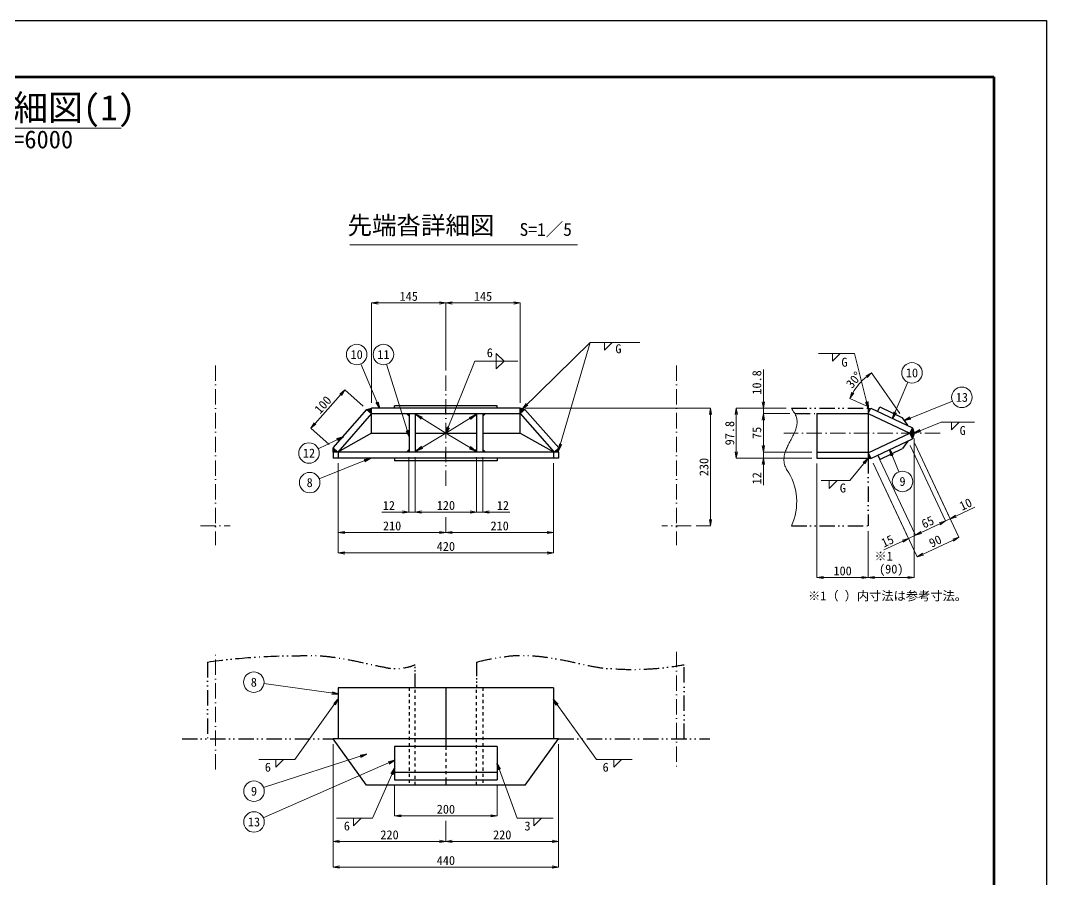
# Model space of a CAD drawing. Header units: millimetres. Extents: x -4215 to 12000, y -28161 to -8405.
# Drawn here: x 5992 to 12000, y -13434 to -8405 of the extents above; entities that cross this region are included whole.
import ezdxf
from ezdxf.enums import TextEntityAlignment as Align

# ---------------------------------------------------------------- set-up
doc = ezdxf.new("R2010")
doc.units = ezdxf.units.MM
doc.header["$LTSCALE"] = 15
doc.header["$PDSIZE"] = 300
for name, pattern in [('DIVIDE', [8.9, 5.5, -0.8, 0.5, -0.8, 0.5, -0.8]), ('SXF_一点短鎖線', [9.25, 6, -1.5, 0.25, -1.5]), ('SXF_二点短鎖線', [11, 6, -1.5, 0.25, -1.5, 0.25, -1.5]), ('SXF_跳び破線', [12, 6, -6])]:
    doc.linetypes.add(name, pattern=pattern)
doc.layers.get('Defpoints').update_dxf_attribs({"color": 153})
for name, color, linetype, lineweight in [('D-BMK', 2, 'SXF_一点短鎖線', 13), ('D-STR', 1, 'Continuous', 25), ('D-STR-DIM', 7, 'Continuous', 13), ('D-STR-HTXT', 7, 'Continuous', 13), ('D-STR-STR1', 2, 'Continuous', 13), ('D-STR-STR5', 6, 'Continuous', 25), ('D-STR-STR6', 7, 'Continuous', 13), ('D-STR-TXT', 7, 'Continuous', 13), ('D-TTL', 2, 'Continuous', 140), ('D-TTL-LINE', 7, 'Continuous', 13), ('D-TTL-TXT', 7, 'Continuous', 13)]:
    doc.layers.add(name, color=color, linetype=linetype, lineweight=lineweight)
doc.styles.add('MS ゴシック', font='MS Gothic.ttf')
doc.dimstyles.new('DIM-15', dxfattribs={"dimscale": 15, "dimtxt": 3.5, "dimasz": 2.5, "dimexe": 0, "dimexo": 2, "dimgap": 0.8, "dimtad": 1, "dimdec": 1, "dimdsep": 46, "dimtxsty": 'MS ゴシック', "dimblk": 'OPEN', "dimcen": 0.1, "dimaunit": 1, "dimadec": 4, "dimazin": 0, "dimtfac": 1, "dimtdec": 1, "dimtmove": 0, "dimatfit": 3, "dimldrblk": 'OPEN', "dimfxl": 1, "dimtolj": 1, "dimtzin": 0, "dimlwd": -1, "dimlwe": -1, "dimarcsym": 2})
doc.dimstyles.new('DIM-15-F', dxfattribs={"dimscale": 15, "dimtxt": 3.5, "dimasz": 2.5, "dimexe": 0, "dimexo": 2, "dimgap": 0.8, "dimtad": 1, "dimdec": 1, "dimdsep": 46, "dimtxsty": 'MS ゴシック', "dimblk": 'OPEN', "dimcen": 0.1, "dimaunit": 1, "dimadec": 4, "dimazin": 0, "dimtfac": 1, "dimtdec": 1, "dimtmove": 2, "dimatfit": 3, "dimldrblk": 'OPEN', "dimfxl": 1, "dimtolj": 1, "dimtzin": 0, "dimlwd": -1, "dimlwe": -1, "dimarcsym": 2})

# ---------------------------------------------------------------- blocks, each defined once
blk = doc.blocks.new('_Open')
at = {"color": 0, "linetype": 'ByBlock', "lineweight": -2}
for p, q in [((-1, 0.17), (0, 0)), ((-1, -0.17), (0, 0)), ((0, 0), (-1, 0))]:
    blk.add_line(p, q, dxfattribs=at)
blk = doc.blocks.new('*D2')
at = {"layer": 'D-STR-DIM', "color": 0, "transparency": 16777216}
for p, q in [((8048.1, -10644), (8048.1, -10058.5)), ((8085.6, -10058.5), (8445.6, -10058.5)), ((8483.1, -10453.7), (8483.1, -10058.5))]:
    blk.add_line(p, q, dxfattribs=at)
at = {"layer": 'Defpoints', "color": 0, "transparency": 16777216}
for p in [(8483.1, -10058.5), (8483.1, -10483.7), (8048.1, -10674)]:
    blk.add_point(p, dxfattribs=at)
at = {"layer": 'D-STR-DIM', "color": 0, "transparency": 16777216, "xscale": 37.5, "yscale": 37.5, "zscale": 37.5, "rotation": 180}
blk.add_blockref('_Open', (8048.1, -10058.5), dxfattribs=at)
at = {"layer": 'D-STR-DIM', "color": 0, "transparency": 16777216, "xscale": 37.5, "yscale": 37.5, "zscale": 37.5}
blk.add_blockref('_Open', (8483.1, -10058.5), dxfattribs=at)
at = {"layer": 'D-STR-DIM', "color": 0, "transparency": 16777216, "insert": (8265.6, -10020.2), "char_height": 52.5, "attachment_point": 5, "style": 'MS ゴシック'}
blk.add_mtext('\\A1;145', dxfattribs=at)
blk = doc.blocks.new('*D3')
at = {"layer": 'D-STR-DIM', "color": 0, "transparency": 16777216}
for p, q in [((8483.1, -10453.7), (8483.1, -10058.5)), ((8520.6, -10058.5), (8880.6, -10058.5)), ((8918.1, -10644), (8918.1, -10058.5))]:
    blk.add_line(p, q, dxfattribs=at)
at = {"layer": 'Defpoints', "color": 0, "transparency": 16777216}
for p in [(8918.1, -10058.5), (8483.1, -10483.7), (8918.1, -10674)]:
    blk.add_point(p, dxfattribs=at)
at = {"layer": 'D-STR-DIM', "color": 0, "transparency": 16777216, "xscale": 37.5, "yscale": 37.5, "zscale": 37.5, "rotation": 180}
blk.add_blockref('_Open', (8483.1, -10058.5), dxfattribs=at)
at = {"layer": 'D-STR-DIM', "color": 0, "transparency": 16777216, "xscale": 37.5, "yscale": 37.5, "zscale": 37.5}
blk.add_blockref('_Open', (8918.1, -10058.5), dxfattribs=at)
at = {"layer": 'D-STR-DIM', "color": 0, "transparency": 16777216, "insert": (8700.6, -10020.2), "char_height": 52.5, "attachment_point": 5, "style": 'MS ゴシック'}
blk.add_mtext('\\A1;145', dxfattribs=at)
blk = doc.blocks.new('*D79')
at = {"layer": 'D-STR-DIM', "color": 0, "transparency": 16777216}
for p, q in [((7853.1, -10997.4), (7853.1, -11402.5)), ((8483.1, -11312.5), (8483.1, -11402.5)), ((7890.6, -11402.5), (8445.6, -11402.5))]:
    blk.add_line(p, q, dxfattribs=at)
at = {"layer": 'Defpoints', "color": 0, "transparency": 16777216}
for p in [(7853.1, -10967.4), (8483.1, -11282.5), (8483.1, -11402.5)]:
    blk.add_point(p, dxfattribs=at)
at = {"layer": 'D-STR-DIM', "color": 0, "transparency": 16777216, "xscale": 37.5, "yscale": 37.5, "zscale": 37.5, "rotation": 180}
blk.add_blockref('_Open', (7853.1, -11402.5), dxfattribs=at)
at = {"layer": 'D-STR-DIM', "color": 0, "transparency": 16777216, "xscale": 37.5, "yscale": 37.5, "zscale": 37.5}
blk.add_blockref('_Open', (8483.1, -11402.5), dxfattribs=at)
at = {"layer": 'D-STR-DIM', "color": 0, "transparency": 16777216, "insert": (8168.1, -11364.2), "char_height": 52.5, "attachment_point": 5, "style": 'MS ゴシック'}
blk.add_mtext('\\A1;210', dxfattribs=at)
blk = doc.blocks.new('*D80')
at = {"layer": 'D-STR-DIM', "color": 0, "transparency": 16777216}
for p, q in [((9113.1, -10997.4), (9113.1, -11402.5)), ((8483.1, -11312.5), (8483.1, -11402.5)), ((8520.6, -11402.5), (9075.6, -11402.5))]:
    blk.add_line(p, q, dxfattribs=at)
at = {"layer": 'Defpoints', "color": 0, "transparency": 16777216}
for p in [(9113.1, -10967.4), (8483.1, -11282.5), (9113.1, -11402.5)]:
    blk.add_point(p, dxfattribs=at)
at = {"layer": 'D-STR-DIM', "color": 0, "transparency": 16777216, "xscale": 37.5, "yscale": 37.5, "zscale": 37.5, "rotation": 180}
blk.add_blockref('_Open', (8483.1, -11402.5), dxfattribs=at)
at = {"layer": 'D-STR-DIM', "color": 0, "transparency": 16777216, "xscale": 37.5, "yscale": 37.5, "zscale": 37.5}
blk.add_blockref('_Open', (9113.1, -11402.5), dxfattribs=at)
at = {"layer": 'D-STR-DIM', "color": 0, "transparency": 16777216, "insert": (8798.1, -11364.2), "char_height": 52.5, "attachment_point": 5, "style": 'MS ゴシック'}
blk.add_mtext('\\A1;210', dxfattribs=at)
blk = doc.blocks.new('*D81')
at = {"layer": 'D-STR-DIM', "color": 0, "transparency": 16777216}
for p, q in [((7853.1, -10997.4), (7853.1, -11522.5)), ((9113.1, -10997.4), (9113.1, -11522.5)), ((7890.6, -11522.5), (9075.6, -11522.5))]:
    blk.add_line(p, q, dxfattribs=at)
at = {"layer": 'Defpoints', "color": 0, "transparency": 16777216}
for p in [(7853.1, -10967.4), (9113.1, -10967.4), (9113.1, -11522.5)]:
    blk.add_point(p, dxfattribs=at)
at = {"layer": 'D-STR-DIM', "color": 0, "transparency": 16777216, "xscale": 37.5, "yscale": 37.5, "zscale": 37.5, "rotation": 180}
blk.add_blockref('_Open', (7853.1, -11522.5), dxfattribs=at)
at = {"layer": 'D-STR-DIM', "color": 0, "transparency": 16777216, "xscale": 37.5, "yscale": 37.5, "zscale": 37.5}
blk.add_blockref('_Open', (9113.1, -11522.5), dxfattribs=at)
at = {"layer": 'D-STR-DIM', "color": 0, "transparency": 16777216, "insert": (8483.1, -11484.2), "char_height": 52.5, "attachment_point": 5, "style": 'MS ゴシック'}
blk.add_mtext('\\A1;420', dxfattribs=at)
blk = doc.blocks.new('*D82')
at = {"layer": 'D-STR-DIM', "color": 0, "transparency": 16777216}
for p, q in [((7998.7, -10662.9), (7891, -10567.8)), ((7717.2, -10764.5), (7866.2, -10595.9)), ((7800, -10887.7), (7692.4, -10792.6))]:
    blk.add_line(p, q, dxfattribs=at)
at = {"layer": 'Defpoints', "color": 0, "transparency": 16777216}
for p in [(7891, -10567.8), (8021.2, -10682.7), (7822.5, -10907.6)]:
    blk.add_point(p, dxfattribs=at)
at = {"layer": 'D-STR-DIM', "color": 0, "transparency": 16777216, "xscale": 37.5, "yscale": 37.5, "zscale": 37.5}
for p, rotation in [((7891, -10567.8), 48.54184892938935), ((7692.4, -10792.6), 228.5418489293893)]:
    blk.add_blockref('_Open', p, dxfattribs=dict(at, rotation=rotation))
at = {"layer": 'D-STR-DIM', "color": 0, "transparency": 16777216, "insert": (7763.1, -10654.9), "char_height": 52.5, "attachment_point": 5, "rotation": 48.54185, "style": 'MS ゴシック'}
blk.add_mtext('\\A1;100', dxfattribs=at)
blk = doc.blocks.new('*D83')
at = {"layer": 'D-STR-DIM', "color": 0, "transparency": 16777216}
for p, q in [((8948.1, -10674), (10032.8, -10674)), ((10032.8, -10711.5), (10032.8, -11326.5)), ((9949.4, -11364), (10032.8, -11364))]:
    blk.add_line(p, q, dxfattribs=at)
at = {"layer": 'Defpoints', "color": 0, "transparency": 16777216}
for p in [(8918.1, -10674), (9919.4, -11364), (10032.8, -11364)]:
    blk.add_point(p, dxfattribs=at)
at = {"layer": 'D-STR-DIM', "color": 0, "transparency": 16777216, "xscale": 37.5, "yscale": 37.5, "zscale": 37.5}
for p, rotation in [((10032.8, -10674), 90), ((10032.8, -11364), 270)]:
    blk.add_blockref('_Open', p, dxfattribs=dict(at, rotation=rotation))
at = {"layer": 'D-STR-DIM', "color": 0, "transparency": 16777216, "insert": (9994.5, -11019), "char_height": 52.5, "attachment_point": 5, "rotation": 90, "style": 'MS ゴシック'}
blk.add_mtext('\\A1;230', dxfattribs=at)
blk = doc.blocks.new('*D84')
at = {"layer": 'D-STR-DIM', "color": 0, "transparency": 16777216}
for p, q in [((7823.1, -12641.1), (7823.1, -13361.1)), ((9143.1, -12641.1), (9143.1, -13361.1)), ((7860.6, -13361.1), (9105.6, -13361.1))]:
    blk.add_line(p, q, dxfattribs=at)
at = {"layer": 'Defpoints', "color": 0, "transparency": 16777216}
for p in [(7823.1, -12611.1), (9143.1, -12611.1), (9143.1, -13361.1)]:
    blk.add_point(p, dxfattribs=at)
at = {"layer": 'D-STR-DIM', "color": 0, "transparency": 16777216, "xscale": 37.5, "yscale": 37.5, "zscale": 37.5, "rotation": 180}
blk.add_blockref('_Open', (7823.1, -13361.1), dxfattribs=at)
at = {"layer": 'D-STR-DIM', "color": 0, "transparency": 16777216, "xscale": 37.5, "yscale": 37.5, "zscale": 37.5}
blk.add_blockref('_Open', (9143.1, -13361.1), dxfattribs=at)
at = {"layer": 'D-STR-DIM', "color": 0, "transparency": 16777216, "insert": (8483.1, -13322.8), "char_height": 52.5, "attachment_point": 5, "style": 'MS ゴシック'}
blk.add_mtext('\\A1;440', dxfattribs=at)
blk = doc.blocks.new('*D85')
at = {"layer": 'D-STR-DIM', "color": 0, "transparency": 16777216}
for p, q in [((8183.1, -12881.1), (8183.1, -13061.1)), ((8783.1, -12881.1), (8783.1, -13061.1)), ((8220.6, -13061.1), (8745.6, -13061.1))]:
    blk.add_line(p, q, dxfattribs=at)
at = {"layer": 'Defpoints', "color": 0, "transparency": 16777216}
for p in [(8183.1, -12851.1), (8783.1, -12851.1), (8783.1, -13061.1)]:
    blk.add_point(p, dxfattribs=at)
at = {"layer": 'D-STR-DIM', "color": 0, "transparency": 16777216, "xscale": 37.5, "yscale": 37.5, "zscale": 37.5, "rotation": 180}
blk.add_blockref('_Open', (8183.1, -13061.1), dxfattribs=at)
at = {"layer": 'D-STR-DIM', "color": 0, "transparency": 16777216, "xscale": 37.5, "yscale": 37.5, "zscale": 37.5}
blk.add_blockref('_Open', (8783.1, -13061.1), dxfattribs=at)
at = {"layer": 'D-STR-DIM', "color": 0, "transparency": 16777216, "insert": (8483.1, -13022.8), "char_height": 52.5, "attachment_point": 5, "style": 'MS ゴシック'}
blk.add_mtext('\\A1;200', dxfattribs=at)
blk = doc.blocks.new('*D86')
at = {"layer": 'D-STR-DIM', "color": 0, "transparency": 16777216}
for p, q in [((7823.1, -12641.1), (7823.1, -13211.1)), ((8483.1, -13091.1), (8483.1, -13211.1)), ((7860.6, -13211.1), (8445.6, -13211.1))]:
    blk.add_line(p, q, dxfattribs=at)
at = {"layer": 'Defpoints', "color": 0, "transparency": 16777216}
for p in [(7823.1, -12611.1), (8483.1, -13061.1), (8483.1, -13211.1)]:
    blk.add_point(p, dxfattribs=at)
at = {"layer": 'D-STR-DIM', "color": 0, "transparency": 16777216, "xscale": 37.5, "yscale": 37.5, "zscale": 37.5, "rotation": 180}
blk.add_blockref('_Open', (7823.1, -13211.1), dxfattribs=at)
at = {"layer": 'D-STR-DIM', "color": 0, "transparency": 16777216, "xscale": 37.5, "yscale": 37.5, "zscale": 37.5}
blk.add_blockref('_Open', (8483.1, -13211.1), dxfattribs=at)
at = {"layer": 'D-STR-DIM', "color": 0, "transparency": 16777216, "insert": (8153.1, -13172.8), "char_height": 52.5, "attachment_point": 5, "style": 'MS ゴシック'}
blk.add_mtext('\\A1;220', dxfattribs=at)
blk = doc.blocks.new('*D87')
at = {"layer": 'D-STR-DIM', "color": 0, "transparency": 16777216}
for p, q in [((9143.1, -12641.1), (9143.1, -13211.1)), ((8483.1, -13091.1), (8483.1, -13211.1)), ((8520.6, -13211.1), (9105.6, -13211.1))]:
    blk.add_line(p, q, dxfattribs=at)
at = {"layer": 'Defpoints', "color": 0, "transparency": 16777216}
for p in [(9143.1, -12611.1), (8483.1, -13061.1), (9143.1, -13211.1)]:
    blk.add_point(p, dxfattribs=at)
at = {"layer": 'D-STR-DIM', "color": 0, "transparency": 16777216, "xscale": 37.5, "yscale": 37.5, "zscale": 37.5, "rotation": 180}
blk.add_blockref('_Open', (8483.1, -13211.1), dxfattribs=at)
at = {"layer": 'D-STR-DIM', "color": 0, "transparency": 16777216, "xscale": 37.5, "yscale": 37.5, "zscale": 37.5}
blk.add_blockref('_Open', (9143.1, -13211.1), dxfattribs=at)
at = {"layer": 'D-STR-DIM', "color": 0, "transparency": 16777216, "insert": (8813.1, -13172.8), "char_height": 52.5, "attachment_point": 5, "style": 'MS ゴシック'}
blk.add_mtext('\\A1;220', dxfattribs=at)
blk = doc.blocks.new('*D88')
at = {"layer": 'D-STR-DIM', "color": 0, "transparency": 16777216}
for p, q in [((10342.4, -10636.7), (10342.4, -10448.8)), ((10476.1, -10674.2), (10342.4, -10674.2)), ((10342.4, -10706.6), (10342.4, -10674.2)), ((10496.7, -10706.6), (10342.4, -10706.6)), ((10342.4, -10744.1), (10342.4, -10781.6))]:
    blk.add_line(p, q, dxfattribs=at)
at = {"layer": 'Defpoints', "color": 0, "transparency": 16777216}
for p in [(10506.1, -10674.2), (10342.4, -10706.6), (10526.7, -10706.6)]:
    blk.add_point(p, dxfattribs=at)
at = {"layer": 'D-STR-DIM', "color": 0, "transparency": 16777216, "xscale": 37.5, "yscale": 37.5, "zscale": 37.5}
for p, rotation in [((10342.4, -10674.2), 270), ((10342.4, -10706.6), 90)]:
    blk.add_blockref('_Open', p, dxfattribs=dict(at, rotation=rotation))
at = {"layer": 'D-STR-DIM', "color": 0, "transparency": 16777216, "insert": (10304.1, -10524), "char_height": 52.5, "attachment_point": 5, "rotation": 90, "style": 'MS ゴシック'}
blk.add_mtext('\\A1;10.8', dxfattribs=at)
blk = doc.blocks.new('*D89')
at = {"layer": 'D-STR-DIM', "color": 0, "transparency": 16777216}
for p, q in [((10496.7, -10706.6), (10342.4, -10706.6)), ((10342.4, -10744.1), (10342.4, -10894.1)), ((10626.1, -10931.6), (10342.4, -10931.6))]:
    blk.add_line(p, q, dxfattribs=at)
at = {"layer": 'Defpoints', "color": 0, "transparency": 16777216}
for p in [(10526.7, -10706.6), (10342.4, -10931.6), (10656.1, -10931.6)]:
    blk.add_point(p, dxfattribs=at)
at = {"layer": 'D-STR-DIM', "color": 0, "transparency": 16777216, "xscale": 37.5, "yscale": 37.5, "zscale": 37.5}
for p, rotation in [((10342.4, -10706.6), 90), ((10342.4, -10931.6), 270)]:
    blk.add_blockref('_Open', p, dxfattribs=dict(at, rotation=rotation))
at = {"layer": 'D-STR-DIM', "color": 0, "transparency": 16777216, "insert": (10304.1, -10819.1), "char_height": 52.5, "attachment_point": 5, "rotation": 90, "style": 'MS ゴシック'}
blk.add_mtext('\\A1;75', dxfattribs=at)
blk = doc.blocks.new('*D90')
at = {"layer": 'D-STR-DIM', "color": 0, "transparency": 16777216}
for p, q in [((10342.4, -10894.1), (10342.4, -10856.6)), ((10626.1, -10931.6), (10342.4, -10931.6)), ((10342.4, -10931.6), (10342.4, -10967.6)), ((10626.1, -10967.6), (10342.4, -10967.6)), ((10342.4, -11005.1), (10342.4, -11126.3))]:
    blk.add_line(p, q, dxfattribs=at)
at = {"layer": 'Defpoints', "color": 0, "transparency": 16777216}
for p in [(10656.1, -10931.6), (10342.4, -10967.6), (10656.1, -10967.6)]:
    blk.add_point(p, dxfattribs=at)
at = {"layer": 'D-STR-DIM', "color": 0, "transparency": 16777216, "xscale": 37.5, "yscale": 37.5, "zscale": 37.5}
for p, rotation in [((10342.4, -10931.6), 270), ((10342.4, -10967.6), 90)]:
    blk.add_blockref('_Open', p, dxfattribs=dict(at, rotation=rotation))
at = {"layer": 'D-STR-DIM', "color": 0, "transparency": 16777216, "insert": (10304.1, -11085.3), "char_height": 52.5, "attachment_point": 5, "rotation": 90, "style": 'MS ゴシック'}
blk.add_mtext('\\A1;12', dxfattribs=at)
blk = doc.blocks.new('*D91')
at = {"layer": 'D-STR-DIM', "color": 0, "transparency": 16777216}
for p, q in [((10476.1, -10674.2), (10183.6, -10674.2)), ((10183.6, -10711.7), (10183.6, -10930.1)), ((10626.1, -10967.6), (10183.6, -10967.6))]:
    blk.add_line(p, q, dxfattribs=at)
at = {"layer": 'Defpoints', "color": 0, "transparency": 16777216}
for p in [(10506.1, -10674.2), (10183.6, -10967.6), (10656.1, -10967.6)]:
    blk.add_point(p, dxfattribs=at)
at = {"layer": 'D-STR-DIM', "color": 0, "transparency": 16777216, "xscale": 37.5, "yscale": 37.5, "zscale": 37.5}
for p, rotation in [((10183.6, -10674.2), 90), ((10183.6, -10967.6), 270)]:
    blk.add_blockref('_Open', p, dxfattribs=dict(at, rotation=rotation))
at = {"layer": 'D-STR-DIM', "color": 0, "transparency": 16777216, "insert": (10145.4, -10820.9), "char_height": 52.5, "attachment_point": 5, "rotation": 90, "style": 'MS ゴシック'}
blk.add_mtext('\\A1;97.8', dxfattribs=at)
blk = doc.blocks.new('*D92')
at = {"layer": 'D-STR-DIM', "color": 0, "transparency": 16777216}
for p, q in [((10656.1, -10997.6), (10656.1, -11666.1)), ((10956.1, -11394.2), (10956.1, -11666.1)), ((10693.6, -11666.1), (10918.6, -11666.1))]:
    blk.add_line(p, q, dxfattribs=at)
at = {"layer": 'Defpoints', "color": 0, "transparency": 16777216}
for p in [(10656.1, -10967.6), (10956.1, -11364.2), (10956.1, -11666.1)]:
    blk.add_point(p, dxfattribs=at)
at = {"layer": 'D-STR-DIM', "color": 0, "transparency": 16777216, "xscale": 37.5, "yscale": 37.5, "zscale": 37.5, "rotation": 180}
blk.add_blockref('_Open', (10656.1, -11666.1), dxfattribs=at)
at = {"layer": 'D-STR-DIM', "color": 0, "transparency": 16777216, "xscale": 37.5, "yscale": 37.5, "zscale": 37.5}
blk.add_blockref('_Open', (10956.1, -11666.1), dxfattribs=at)
at = {"layer": 'D-STR-DIM', "color": 0, "transparency": 16777216, "insert": (10806.1, -11627.8), "char_height": 52.5, "attachment_point": 5, "style": 'MS ゴシック'}
blk.add_mtext('\\A1;100', dxfattribs=at)
blk = doc.blocks.new('*D93')
at = {"layer": 'D-STR-DIM', "color": 0, "transparency": 16777216}
for p, q in [((11201.4, -10894.1), (11409, -11335)), ((11025, -10977.2), (11232.6, -11418.1)), ((11266.5, -11402.1), (11375.1, -11351))]:
    blk.add_line(p, q, dxfattribs=at)
at = {"layer": 'Defpoints', "color": 0, "transparency": 16777216}
for p in [(11188.6, -10867), (11012.2, -10950.1), (11409, -11335)]:
    blk.add_point(p, dxfattribs=at)
at = {"layer": 'D-STR-DIM', "color": 0, "transparency": 16777216, "xscale": 37.5, "yscale": 37.5, "zscale": 37.5}
for p, rotation in [((11409, -11335), 25.22101340870269), ((11232.6, -11418.1), 205.2210134087027)]:
    blk.add_blockref('_Open', p, dxfattribs=dict(at, rotation=rotation))
at = {"layer": 'D-STR-DIM', "color": 0, "transparency": 16777216, "insert": (11304.5, -11341.9), "char_height": 52.5, "attachment_point": 5, "rotation": 25.22101, "style": 'MS ゴシック'}
blk.add_mtext('\\A1;65', dxfattribs=at)
blk = doc.blocks.new('*D94')
at = {"layer": 'D-STR-DIM', "color": 0, "transparency": 16777216}
for p, q in [((11140.7, -10705.8), (10975.1, -10467.4)), ((10944.2, -10661.4), (10849.1, -10617.2))]:
    blk.add_line(p, q, dxfattribs=at)
blk.add_arc((11188.6, -10774.8), 374.3, 130.52242, 149.36038, dxfattribs=at)
at = {"layer": 'Defpoints', "color": 0, "transparency": 16777216}
for p in [(10924.5, -10509.6), (10971.5, -10674), (11157.8, -10730.4), (11188.6, -10774.8), (11188.6, -10774.8)]:
    blk.add_point(p, dxfattribs=at)
at = {"layer": 'D-STR-DIM', "color": 0, "transparency": 16777216, "xscale": 37.5, "yscale": 37.5, "zscale": 37.5}
for p, rotation in [((10975.1, -10467.4), 37.65070194036264), ((10849.1, -10617.2), 242.2320942178441)]:
    blk.add_blockref('_Open', p, dxfattribs=dict(at, rotation=rotation))
at = {"layer": 'D-STR-DIM', "color": 0, "transparency": 16777216, "insert": (10872.9, -10509.3), "char_height": 52.5, "attachment_point": 5, "rotation": 49.9414, "style": 'MS ゴシック'}
blk.add_mtext('\\A1;30°', dxfattribs=at)
blk = doc.blocks.new('*D95')
at = {"layer": 'D-STR-DIM', "color": 0, "transparency": 16777216}
for p, q in [((11226.1, -10851.6), (11226.1, -11666.1)), ((10956.1, -11394.2), (10956.1, -11666.1)), ((10993.6, -11666.1), (11188.6, -11666.1))]:
    blk.add_line(p, q, dxfattribs=at)
at = {"layer": 'Defpoints', "color": 0, "transparency": 16777216}
for p in [(11226.1, -10821.6), (10956.1, -11364.2), (11226.1, -11666.1)]:
    blk.add_point(p, dxfattribs=at)
at = {"layer": 'D-STR-DIM', "color": 0, "transparency": 16777216, "xscale": 37.5, "yscale": 37.5, "zscale": 37.5, "rotation": 180}
blk.add_blockref('_Open', (10956.1, -11666.1), dxfattribs=at)
at = {"layer": 'D-STR-DIM', "color": 0, "transparency": 16777216, "xscale": 37.5, "yscale": 37.5, "zscale": 37.5}
blk.add_blockref('_Open', (11226.1, -11666.1), dxfattribs=at)
at = {"layer": 'D-STR-DIM', "color": 0, "transparency": 16777216, "insert": (11091.1, -11623.4), "char_height": 52.5, "attachment_point": 5, "style": 'MS ゴシック'}
blk.add_mtext('\\A1;(90)', dxfattribs=at)
blk = doc.blocks.new('*D96')
at = {"layer": 'D-STR-DIM', "color": 0, "transparency": 16777216}
for p, q in [((11025, -10977.2), (11232.6, -11418.1)), ((10984.2, -10996.4), (11191.9, -11437.2)), ((11266.5, -11402.1), (11300.5, -11386.1)), ((11158, -11453.2), (11048.2, -11504.9)), ((11232.6, -11418.1), (11191.9, -11437.2))]:
    blk.add_line(p, q, dxfattribs=at)
at = {"layer": 'Defpoints', "color": 0, "transparency": 16777216}
for p in [(10971.5, -10969.2), (11012.2, -10950.1), (11232.6, -11418.1)]:
    blk.add_point(p, dxfattribs=at)
at = {"layer": 'D-STR-DIM', "color": 0, "transparency": 16777216, "xscale": 37.5, "yscale": 37.5, "zscale": 37.5}
for p, rotation in [((11232.6, -11418.1), 205.221013408706), ((11191.9, -11437.2), 25.22101340870606)]:
    blk.add_blockref('_Open', p, dxfattribs=dict(at, rotation=rotation))
at = {"layer": 'D-STR-DIM', "color": 0, "transparency": 16777216, "insert": (11068.8, -11452.9), "char_height": 52.5, "attachment_point": 5, "rotation": 25.22101, "style": 'MS ゴシック'}
blk.add_mtext('\\A1;15', dxfattribs=at)
blk = doc.blocks.new('*D97')
at = {"layer": 'D-STR-DIM', "color": 0, "transparency": 16777216}
for p, q in [((11228.5, -10881.3), (11487.3, -11430.7)), ((10984.2, -10996.4), (11243, -11545.8)), ((11277, -11529.8), (11453.4, -11446.7))]:
    blk.add_line(p, q, dxfattribs=at)
at = {"layer": 'Defpoints', "color": 0, "transparency": 16777216}
for p in [(11215.7, -10854.2), (10971.5, -10969.2), (11487.3, -11430.7)]:
    blk.add_point(p, dxfattribs=at)
at = {"layer": 'D-STR-DIM', "color": 0, "transparency": 16777216, "xscale": 37.5, "yscale": 37.5, "zscale": 37.5}
for p, rotation in [((11487.3, -11430.7), 25.22101340870234), ((11243, -11545.8), 205.2210134087023)]:
    blk.add_blockref('_Open', p, dxfattribs=dict(at, rotation=rotation))
at = {"layer": 'D-STR-DIM', "color": 0, "transparency": 16777216, "insert": (11348.9, -11453.7), "char_height": 52.5, "attachment_point": 5, "rotation": 25.22101, "style": 'MS ゴシック'}
blk.add_mtext('\\A1;90', dxfattribs=at)
blk = doc.blocks.new('*D98')
at = {"layer": 'D-STR-DIM', "color": 0, "transparency": 16777216}
for p, q in [((11201.4, -10894.1), (11409, -11335)), ((11228.5, -10881.3), (11436.2, -11322.2)), ((11470.1, -11306.2), (11580.7, -11254.1)), ((11375.1, -11351), (11341.2, -11366.9)), ((11409, -11335), (11436.2, -11322.2))]:
    blk.add_line(p, q, dxfattribs=at)
at = {"layer": 'Defpoints', "color": 0, "transparency": 16777216}
for p in [(11188.6, -10867), (11215.7, -10854.2), (11436.2, -11322.2)]:
    blk.add_point(p, dxfattribs=at)
at = {"layer": 'D-STR-DIM', "color": 0, "transparency": 16777216, "xscale": 37.5, "yscale": 37.5, "zscale": 37.5}
for p, rotation in [((11409, -11335), 25.22101340870702), ((11436.2, -11322.2), 205.2210134087071)]:
    blk.add_blockref('_Open', p, dxfattribs=dict(at, rotation=rotation))
at = {"layer": 'D-STR-DIM', "color": 0, "transparency": 16777216, "insert": (11526.9, -11237.2), "char_height": 52.5, "attachment_point": 5, "rotation": 25.22101, "style": 'MS ゴシック'}
blk.add_mtext('\\A1;10', dxfattribs=at)
blk = doc.blocks.new('*D52')
at = {"layer": 'D-STR-DIM', "color": 0, "transparency": 16777216}
for p, q in [((8267.1, -10961.4), (8267.1, -11282.5)), ((8303.1, -10961.4), (8303.1, -11282.5)), ((8229.6, -11282.5), (8108.4, -11282.5)), ((8303.1, -11282.5), (8267.1, -11282.5)), ((8340.6, -11282.5), (8378.1, -11282.5))]:
    blk.add_line(p, q, dxfattribs=at)
at = {"layer": 'Defpoints', "color": 0, "transparency": 16777216}
for p in [(8267.1, -10931.4), (8303.1, -10931.4), (8303.1, -11282.5)]:
    blk.add_point(p, dxfattribs=at)
at = {"layer": 'D-STR-DIM', "color": 0, "transparency": 16777216, "xscale": 37.5, "yscale": 37.5, "zscale": 37.5}
blk.add_blockref('_Open', (8267.1, -11282.5), dxfattribs=at)
at = {"layer": 'D-STR-DIM', "color": 0, "transparency": 16777216, "xscale": 37.5, "yscale": 37.5, "zscale": 37.5, "rotation": 180}
blk.add_blockref('_Open', (8303.1, -11282.5), dxfattribs=at)
at = {"layer": 'D-STR-DIM', "color": 0, "transparency": 16777216, "insert": (8149.4, -11244.2), "char_height": 52.5, "attachment_point": 5, "style": 'MS ゴシック'}
blk.add_mtext('\\A1;12', dxfattribs=at)
blk = doc.blocks.new('*D53')
at = {"layer": 'D-STR-DIM', "color": 0, "transparency": 16777216}
for p, q in [((8303.1, -10961.4), (8303.1, -11282.5)), ((8663.1, -10961.4), (8663.1, -11282.5)), ((8340.6, -11282.5), (8625.6, -11282.5))]:
    blk.add_line(p, q, dxfattribs=at)
at = {"layer": 'Defpoints', "color": 0, "transparency": 16777216}
for p in [(8303.1, -10931.4), (8663.1, -10931.4), (8663.1, -11282.5)]:
    blk.add_point(p, dxfattribs=at)
at = {"layer": 'D-STR-DIM', "color": 0, "transparency": 16777216, "xscale": 37.5, "yscale": 37.5, "zscale": 37.5, "rotation": 180}
blk.add_blockref('_Open', (8303.1, -11282.5), dxfattribs=at)
at = {"layer": 'D-STR-DIM', "color": 0, "transparency": 16777216, "xscale": 37.5, "yscale": 37.5, "zscale": 37.5}
blk.add_blockref('_Open', (8663.1, -11282.5), dxfattribs=at)
at = {"layer": 'D-STR-DIM', "color": 0, "transparency": 16777216, "insert": (8483.1, -11244.2), "char_height": 52.5, "attachment_point": 5, "style": 'MS ゴシック'}
blk.add_mtext('\\A1;120', dxfattribs=at)
blk = doc.blocks.new('*D54')
at = {"layer": 'D-STR-DIM', "color": 0, "transparency": 16777216}
for p, q in [((8663.1, -10961.4), (8663.1, -11282.5)), ((8699.1, -10961.4), (8699.1, -11282.5)), ((8625.6, -11282.5), (8588.1, -11282.5)), ((8663.1, -11282.5), (8699.1, -11282.5)), ((8736.6, -11282.5), (8857.8, -11282.5))]:
    blk.add_line(p, q, dxfattribs=at)
at = {"layer": 'Defpoints', "color": 0, "transparency": 16777216}
for p in [(8663.1, -10931.4), (8699.1, -10931.4), (8699.1, -11282.5)]:
    blk.add_point(p, dxfattribs=at)
at = {"layer": 'D-STR-DIM', "color": 0, "transparency": 16777216, "xscale": 37.5, "yscale": 37.5, "zscale": 37.5}
blk.add_blockref('_Open', (8663.1, -11282.5), dxfattribs=at)
at = {"layer": 'D-STR-DIM', "color": 0, "transparency": 16777216, "xscale": 37.5, "yscale": 37.5, "zscale": 37.5, "rotation": 180}
blk.add_blockref('_Open', (8699.1, -11282.5), dxfattribs=at)
at = {"layer": 'D-STR-DIM', "color": 0, "transparency": 16777216, "insert": (8816.9, -11244.2), "char_height": 52.5, "attachment_point": 5, "style": 'MS ゴシック'}
blk.add_mtext('\\A1;12', dxfattribs=at)

msp = doc.modelspace()

# ---------------------------------------------------------------- hatches: boundary and pattern name
at = {"layer": 'D-STR-STR1'}
for points in [[(8048.13, -10706.57), (8048.13, -10674), (8021.15, -10682.73)], [(8918.13, -10674), (8918.13, -10706.57), (8945.11, -10682.73)], [(10971.38, -10674.17), (10956.12, -10674.17), (10956.12, -10706.57)], [(8267.13, -10706.57), (8252.13, -10706.57), (8267.13, -10721.57)], [(8303.13, -10706.57), (8318.13, -10706.57), (8303.13, -10721.57)], [(8648.13, -10706.57), (8663.13, -10706.57), (8663.13, -10721.57)], [(8714.13, -10706.57), (8699.13, -10706.57), (8699.13, -10721.57)], [(11226.12, -10821.62), (11215.72, -10789.05), (11200.38, -10821.62), (11215.72, -10854.18)], [(7823.13, -10908.09), (7823.13, -10931.4), (7849.51, -10931.4)], [(8267.13, -10916.4), (8252.13, -10931.4), (8267.13, -10931.4)], [(8303.13, -10916.4), (8318.13, -10931.4), (8303.13, -10931.4)], [(8663.13, -10916.4), (8663.13, -10931.4), (8648.13, -10931.4)], [(8699.13, -10916.4), (8699.13, -10931.4), (8714.13, -10931.4)], [(9143.13, -10908.09), (9116.76, -10931.4), (9143.13, -10931.4)], [(10956.12, -10936.67), (10956.12, -10967.57), (10971.46, -10969.23)]]:
    msp.add_hatch(color=256, dxfattribs=at).paths.add_polyline_path(points)

# ---------------------------------------------------------------- linework, layer by layer
at = {"layer": 'D-BMK'}
for p, q in [((7133.13, -10425.17), (7133.13, -11476.84)), ((9833.13, -10425.17), (9833.13, -11476.84)), ((8483.13, -10483.72), (8483.13, -11146.71)), ((8483.13, -10483.72), (8483.13, -11146.71)), ((11377.55, -10821.62), (10461.51, -10821.62)), ((7046.82, -11364.17), (7219.45, -11364.17)), ((9919.45, -11364), (9746.82, -11364)), ((7133.13, -12790.13), (7133.13, -12101.09)), ((9833.13, -12101.09), (9833.13, -12790.13))]:
    msp.add_line(p, q, dxfattribs=at)
at = {"layer": 'D-STR'}
for p, q in [((7822.53, -10907.56), (8021.15, -10682.73)), ((8021.15, -10682.73), (8048.13, -10674)), ((8021.15, -10682.73), (8048.13, -10706.57)), ((8918.13, -10674), (8048.13, -10674)), ((8048.13, -10706.57), (8048.13, -10674)), ((8183.13, -10674), (8183.13, -10660.6)), ((8783.13, -10660.6), (8183.13, -10660.6)), ((8483.13, -10706.57), (8483.13, -10674)), ((8783.13, -10674), (8783.13, -10660.6)), ((8918.13, -10706.57), (8918.13, -10674)), ((8945.11, -10682.73), (8918.13, -10674)), ((8945.11, -10682.73), (8918.13, -10706.57)), ((9143.73, -10907.56), (8945.11, -10682.73)), ((10956.12, -10706.57), (10971.46, -10674)), ((10956.12, -10674.17), (10956.12, -10967.57)), ((10971.46, -10674), (11215.72, -10789.05)), ((11012.17, -10691.67), (11023.67, -10667.25)), ((11023.67, -10667.25), (11157.78, -10730.41)), ((8048.13, -10706.57), (7849.51, -10931.4)), ((8048.13, -10821.62), (8048.13, -10706.57)), ((8048.13, -10706.57), (8483.13, -10706.57)), ((8267.13, -10721.57), (8252.13, -10706.57)), ((8267.13, -10706.57), (8267.13, -10931.4)), ((8303.13, -10706.57), (8303.13, -10931.4)), ((8318.13, -10706.57), (8303.13, -10721.57)), ((8483.13, -10706.57), (8918.13, -10706.57)), ((8648.13, -10706.57), (8663.13, -10721.57)), ((8663.13, -10706.57), (8663.13, -10931.4)), ((8699.13, -10721.57), (8714.13, -10706.57)), ((8699.13, -10706.57), (8699.13, -10931.4)), ((8918.13, -10821.62), (8918.13, -10706.57)), ((8918.13, -10706.57), (9116.76, -10931.4)), ((10656.12, -10706.57), (10956.12, -10706.57)), ((10656.12, -10706.57), (10656.12, -10967.57)), ((10956.12, -10706.57), (11200.38, -10821.62)), ((11188.58, -10774.76), (11157.78, -10730.41)), ((11200.38, -10821.62), (11215.72, -10789.05)), ((11200.38, -10821.62), (11215.72, -10789.05)), ((11215.72, -10789.05), (11226.12, -10821.62)), ((8048.13, -10821.62), (7849.51, -10931.4)), ((8048.13, -10821.62), (8267.13, -10821.62)), ((8303.13, -10821.62), (8663.13, -10821.62)), ((8699.13, -10821.62), (8918.13, -10821.62)), ((8918.13, -10821.62), (9116.76, -10931.4)), ((10956.12, -10936.67), (11200.38, -10821.62)), ((10971.46, -10969.23), (11215.72, -10854.18)), ((11188.58, -10866.97), (11157.78, -10911.32)), ((11200.38, -10821.62), (11215.72, -10854.18)), ((11226.12, -10821.62), (11215.72, -10854.18)), ((7822.53, -10907.56), (7849.51, -10931.4)), ((7823.13, -10931.4), (7823.13, -10908.09)), ((8483.13, -10931.4), (7823.13, -10931.4)), ((7823.13, -10931.4), (7823.13, -10967.4)), ((7853.13, -10931.4), (7853.13, -10967.4)), ((8252.13, -10931.4), (8267.13, -10916.4)), ((8318.13, -10931.4), (8303.13, -10916.4)), ((9143.13, -10931.4), (8483.13, -10931.4)), ((8483.13, -10967.4), (8483.13, -10931.4)), ((8648.13, -10931.4), (8663.13, -10916.4)), ((8714.13, -10931.4), (8699.13, -10916.4)), ((9113.13, -10931.4), (9113.13, -10967.4)), ((9143.73, -10907.56), (9116.76, -10931.4)), ((9143.13, -10931.4), (9143.13, -10908.09)), ((9143.13, -10931.4), (9143.13, -10967.4)), ((10656.12, -10931.57), (10956.12, -10931.57)), ((11023.67, -10974.48), (11157.78, -10911.32)), ((9143.13, -10967.4), (7823.13, -10967.4)), ((8183.13, -10967.4), (8183.13, -10982.46)), ((8783.13, -10982.46), (8183.13, -10982.46)), ((8783.13, -10967.4), (8783.13, -10982.46)), ((10656.12, -10967.57), (10956.12, -10967.57)), ((10956.12, -10936.67), (10971.46, -10969.23)), ((10956.12, -10967.57), (10956.12, -10967.57)), ((10956.12, -10967.57), (10971.46, -10969.23)), ((11012.17, -10950.06), (11023.67, -10974.48)), ((9113.13, -12311.09), (7853.13, -12311.09)), ((7853.13, -12311.09), (7853.13, -12611.09)), ((8483.13, -12311.09), (8483.13, -12656.09)), ((9113.13, -12311.09), (9113.13, -12611.09)), ((8018.72, -12881.09), (7823.13, -12611.09)), ((9143.13, -12611.09), (7823.13, -12611.09)), ((8947.54, -12881.09), (9143.13, -12611.09)), ((8183.13, -12656.09), (8183.13, -12851.09)), ((8783.13, -12656.09), (8183.13, -12656.09)), ((8783.13, -12656.09), (8783.13, -12851.09)), ((8783.13, -12808.62), (8183.13, -12808.62)), ((8183.13, -12851.09), (8783.13, -12851.09)), ((8483.13, -12851.09), (8483.13, -12881.09)), ((8947.54, -12881.09), (8018.72, -12881.09))]:
    msp.add_line(p, q, dxfattribs=at)
at = {"layer": 'D-STR', "linetype": 'SXF_跳び破線', "ltscale": 0.2}
for p, q in [((8267.13, -12311.09), (8267.13, -12881.09)), ((8303.13, -12881.09), (8303.13, -12311.09)), ((8663.13, -12881.09), (8663.13, -12311.09)), ((8699.13, -12311.09), (8699.13, -12881.09)), ((8483.13, -12656.09), (8483.13, -12851.09))]:
    msp.add_line(p, q, dxfattribs=at)
at = {"layer": 'D-STR-HTXT'}
for p, q in [((9412.28, -10334.17), (9412.28, -10289.17)), ((9412.28, -10334.17), (9457.28, -10289.17)), ((8778.47, -10354.57), (8823.47, -10399.57)), ((8778.47, -10354.57), (8778.47, -10399.57)), ((10747.49, -10399.97), (10747.49, -10354.97)), ((10747.49, -10399.97), (10792.49, -10354.97)), ((8778.47, -10444.57), (8778.47, -10399.57)), ((8778.47, -10444.57), (8823.47, -10399.57)), ((11444.4, -10802.33), (11489.4, -10757.33)), ((11444.4, -10802.33), (11444.4, -10757.33)), ((10727.52, -11145.23), (10727.52, -11098.44)), ((10727.52, -11145.23), (10774.27, -11098.48)), ((7488.18, -12776.49), (7533.18, -12731.49)), ((7488.18, -12776.49), (7488.18, -12731.49)), ((9466.42, -12776.49), (9511.42, -12731.49)), ((9466.42, -12776.49), (9466.42, -12731.49)), ((7941.2, -13120.61), (7986.2, -13075.61)), ((7941.2, -13120.61), (7941.2, -13075.61)), ((8998.44, -13120.61), (8998.44, -13075.61)), ((8998.44, -13120.61), (9043.44, -13075.61))]:
    msp.add_line(p, q, dxfattribs=at)
for centre in [(7960.75, -10360.6), (8117.34, -10360.6), (11212.51, -10467.75), (11504.57, -10611.08), (7681.34, -10937.45), (7685.58, -11110.34), (11157, -11103.62), (7358.27, -12278.84), (7359.39, -12917.11), (7359.39, -13097.11)]:
    msp.add_circle(centre, 60, dxfattribs=at)
at = {"layer": 'D-STR-STR5', "linetype": 'SXF_二点短鎖線'}
for p, q in [((10506.12, -10674.17), (10971.38, -10674.17)), ((10526.73, -10706.57), (10656.12, -10706.57)), ((10956.12, -10967.57), (10956.12, -11364.17)), ((10506.12, -11364.17), (10956.12, -11364.17)), ((7088.13, -12161.09), (7088.13, -12611.09)), ((9878.13, -12611.09), (9878.13, -12176.35)), ((6938.13, -12611.09), (7823.13, -12611.09)), ((9143.13, -12611.09), (10028.13, -12611.09))]:
    msp.add_line(p, q, dxfattribs=at)
at = {"layer": 'D-STR-STR5', "linetype": 'DIVIDE'}
for p, q in [((8303.13, -12311.09), (8303.13, -12176.35)), ((8663.13, -12161.09), (8663.13, -12311.09))]:
    msp.add_line(p, q, dxfattribs=at)
at = {"layer": 'D-STR-STR5', "linetype": 'SXF_二点短鎖線', "flags": 128}
for points in [[(7088.13, -12161.09, -0.0366809), (7626.52, -12124.18, -0.0453624), (7754.59, -12125.38, -0.027589), (7815.91, -12131.46, -0.0176774), (7928.42, -12150.12, -0.0053691), (8030.13, -12172.07, 0.0122977), (8122.02, -12190.72, 0.0551656), (8176.51, -12199.5, 0.0620713), (8256.06, -12191.82, 0.0456368), (8303.13, -12176.35, 0.0456368)], [(8663.13, -12161.09, -0.0378891), (8871.52, -12124.18, -0.0453624), (8999.59, -12125.38, -0.027589), (9060.91, -12131.46, -0.0176774), (9173.42, -12150.12, -0.0053691), (9275.13, -12172.07, 0.0122977), (9367.02, -12190.72, 0.0358427), (9451.51, -12199.5, 0.064441), (9878.13, -12176.35, 0.2196241), (9878.13, -12176.35, 0.0456368)]]:
    msp.add_lwpolyline(points, format="xyb", dxfattribs=at)
at = {"layer": 'D-STR-STR6'}
msp.add_lwpolyline([(10506.12, -11364.17, 0.2662347), (10478.48, -11033.62, -0.0626289), (10466.24, -11003.44, -0.0643715), (10462.74, -10974.3, -0.053951), (10466.24, -10946.01, -0.0375119), (10474.98, -10918.35, -0.0212435), (10487.23, -10891.1, -0.006792), (10501.22, -10864.07, 0.0063623), (10515.22, -10837.07, 0.0199618), (10527.46, -10810.07, 0.0361773), (10536.21, -10783.07, 0.0552126), (10539.71, -10756.07, 0.0720413), (10536.21, -10729.07, 0.0760787), (10523.96, -10702.07, -0.0687142), (10506.12, -10674.17)], format="xyb", dxfattribs=at)
at = {"layer": 'D-TTL'}
for p, q in [((-307.5, -8734.97), (11692.5, -8734.97)), ((11692.5, -8734.97), (11692.5, -16984.97))]:
    msp.add_line(p, q, dxfattribs=at)
at = {"layer": 'D-TTL-LINE'}
for p, q in [((4702.5, -9034.97), (6582.5, -9034.97)), ((7920.65, -9718.24), (9254.62, -9718.24))]:
    msp.add_line(p, q, dxfattribs=at)
at = {"layer": 'Defpoints', "color": 1}
for p, q in [((-615, -8404.97), (12000, -8404.97)), ((12000, -8404.97), (12000, -17314.97))]:
    msp.add_line(p, q, dxfattribs=at)

# ---------------------------------------------------------------- texts
at = {"layer": 'D-STR-DIM', "style": 'MS ゴシック'}
msp.add_text('※1', height=52.5, dxfattribs=at).set_placement((10992.66, -11567.07))
at = {"layer": 'D-STR-HTXT', "style": 'MS ゴシック'}
for s, p in [('6', (8722.36, -10375.81)), ('G', (9475.38, -10353.16)), ('G', (10799.01, -10431.95)), ('G', (11491.61, -10831.72)), ('G', (10789.65, -11168.57)), ('6', (7422.87, -12802.74)), ('6', (9400.64, -12802.74)), ('6', (7885.4, -13146.86)), ('3', (8943.44, -13146.86))]:
    msp.add_text(s, height=52.5, dxfattribs=at).set_placement(p)
for s, p in [('10', (7960.75, -10360.6)), ('11', (8117.34, -10360.6)), ('10', (11212.51, -10467.75)), ('13', (11504.57, -10611.08)), ('12', (7681.34, -10937.45)), ('8', (7685.58, -11110.34)), ('9', (11157, -11103.62)), ('8', (7358.54, -12278.84)), ('9', (7359.39, -12917.11)), ('13', (7359.39, -13097.11))]:
    msp.add_text(s, height=52.5, dxfattribs=at).set_placement(p, align=Align.MIDDLE_CENTER)
at = {"layer": 'D-STR-TXT', "style": 'MS ゴシック'}
msp.add_text('※1（ ）内寸法は参考寸法。', height=52.5, dxfattribs=at).set_placement((10603.92, -11799.81))
at = {"layer": 'D-TTL-TXT', "style": 'MS ゴシック'}
for s, height, p in [('可とう矢板詳細図(1)', 150, (5692.5, -9034.97)), ('(遮水壁部) L=6000', 105, (5692.5, -9184.97)), ('先端沓詳細図', 105, (8337.19, -9688.24)), ('S=1／5', 75, (9067.89, -9688.24))]:
    msp.add_text(s, height=height, dxfattribs=at).set_placement(p, align=Align.BOTTOM_CENTER)

# ---------------------------------------------------------------- dimensions: what is measured, and where the dimension line sits
at = {"layer": 'D-STR-DIM'}
for base, p1, p2, picture, middle in [((8483.13, -10058.49), (8048.13, -10674), (8483.13, -10483.72), '*D2', (8265.63, -10020.24)), ((8918.13, -10058.49), (8483.13, -10483.72), (8918.13, -10674), '*D3', (8700.63, -10020.24)), ((8663.13, -11282.46), (8303.13, -10931.4), (8663.13, -10931.4), '*D53', (8483.13, -11244.21)), ((8483.13, -11402.46), (7853.13, -10967.4), (8483.13, -11282.46), '*D79', (8168.13, -11364.21)), ((9113.13, -11522.46), (7853.13, -10967.4), (9113.13, -10967.4), '*D81', (8483.13, -11484.21)), ((9113.13, -11402.46), (8483.13, -11282.46), (9113.13, -10967.4), '*D80', (8798.13, -11364.21)), ((10956.12, -11666.09), (10656.12, -10967.57), (10956.12, -11364.17), '*D92', (10806.12, -11627.84)), ((9143.13, -13361.09), (7823.13, -12611.09), (9143.13, -12611.09), '*D84', (8483.13, -13322.84)), ((8483.13, -13211.09), (7823.13, -12611.09), (8483.13, -13061.09), '*D86', (8153.13, -13172.84)), ((9143.13, -13211.09), (8483.13, -13061.09), (9143.13, -12611.09), '*D87', (8813.13, -13172.84)), ((8783.13, -13061.09), (8183.13, -12851.09), (8783.13, -12851.09), '*D85', (8483.13, -13022.84))]:
    dim = msp.add_linear_dim(base=base, p1=p1, p2=p2, dimstyle='DIM-15-F', override={"dimlfac": 0.333333}, dxfattribs=at)
    dim.commit()
    dim.dimension.update_dxf_attribs({"geometry": picture, "text_midpoint": middle})
for base, p1, p2, angle, picture, middle, dimtype in [((10342.4, -10706.57), (10506.12, -10674.17), (10526.73, -10706.57), 90, '*D88', (10342.4, -10524.01), 160), ((10342.4, -10967.57), (10656.12, -10931.57), (10656.12, -10967.57), 90, '*D90', (10342.4, -11085.35), 160), ((11436.15, -11322.19), (11188.58, -10866.97), (11215.72, -10854.18), 25.221013, '*D98', (11543.19, -11271.77), 161), ((11232.6, -11418.06), (10971.46, -10969.23), (11012.17, -10950.06), 25.221013, '*D96', (11085.1, -11487.54), 161)]:
    dim = msp.add_linear_dim(base=base, p1=p1, p2=p2, angle=angle, dimstyle='DIM-15', override={"dimlfac": 0.333333}, dxfattribs=at)
    dim.commit()
    dim.dimension.update_dxf_attribs({"geometry": picture, "text_midpoint": middle, "dimtype": dimtype})
dim = msp.add_angular_dim_2l(base=(10924.46, -10509.61), line1=((11188.58, -10774.76), (11157.78, -10730.41)), line2=((10971.46, -10674), (11188.58, -10774.76)), dimstyle='DIM-15-F', override={"dimlfac": 0.333333, "dimdsep": 48, "dimaunit": 1, "dimadec": 0}, dxfattribs=at)
dim.commit()
dim.dimension.update_dxf_attribs({"geometry": '*D94', "text_midpoint": (10872.86, -10509.29)})
for p1, p2, distance, picture, middle in [((7822.53, -10907.56), (8021.15, -10682.73), 173.63, '*D82', (7763.05, -10654.87)), ((10971.46, -10969.23), (11215.72, -10854.18), -637.32, '*D97', (11348.86, -11453.67)), ((11012.17, -10950.06), (11188.58, -10866.97), -517.32, '*D93', (11304.51, -11341.91))]:
    dim = msp.add_aligned_dim(p1=p1, p2=p2, distance=distance, dimstyle='DIM-15-F', override={"dimlfac": 0.333333}, dxfattribs=at)
    dim.commit()
    dim.dimension.update_dxf_attribs({"geometry": picture, "text_midpoint": middle})
for base, p1, p2, picture, middle in [((10032.78, -11364), (8918.13, -10674), (9919.45, -11364), '*D83', (9994.53, -11019)), ((10183.63, -10967.57), (10506.12, -10674.17), (10656.12, -10967.57), '*D91', (10145.38, -10820.87)), ((10342.4, -10931.57), (10526.73, -10706.57), (10656.12, -10931.57), '*D89', (10304.15, -10819.07))]:
    dim = msp.add_linear_dim(base=base, p1=p1, p2=p2, angle=90, dimstyle='DIM-15-F', override={"dimlfac": 0.333333}, dxfattribs=at)
    dim.commit()
    dim.dimension.update_dxf_attribs({"geometry": picture, "text_midpoint": middle})
dim = msp.add_linear_dim(base=(11226.12, -11666.09), p1=(10956.12, -11364.17), p2=(11226.12, -10821.62), text='(<>)', dimstyle='DIM-15-F', override={"dimlfac": 0.333333}, dxfattribs=at)
dim.commit()
dim.dimension.update_dxf_attribs({"geometry": '*D95', "text_midpoint": (11091.12, -11623.44)})
for base, p1, p2, picture, middle in [((8303.13, -11282.46), (8267.13, -10931.4), (8303.13, -10931.4), '*D52', (8149.35, -11282.46)), ((8699.13, -11282.46), (8663.13, -10931.4), (8699.13, -10931.4), '*D54', (8816.91, -11282.46))]:
    dim = msp.add_linear_dim(base=base, p1=p1, p2=p2, dimstyle='DIM-15', override={"dimlfac": 0.333333}, dxfattribs=at)
    dim.commit()
    dim.dimension.update_dxf_attribs({"geometry": picture, "text_midpoint": middle, "dimtype": 160})

# ---------------------------------------------------------------- leaders
at = {"layer": 'D-STR-HTXT'}
msp.add_leader([(8931.62, -10678.36), (9328.11, -10289.17), (9619.25, -10289.17)], dimstyle='DIM-15-F', override={"dimldrblk": 'Open'}, dxfattribs=at)
for points in [[(9143.13, -10921.49), (9328.11, -10289.17)], [(10956.12, -10674.17), (10875.51, -10354.97), (10665.51, -10354.97)], [(8093.98, -10674), (7984.23, -10415.82)], [(8267.13, -10840.79), (8135.21, -10417.88)], [(8483.13, -10821.62), (8652.23, -10399.57), (8905.35, -10399.57)], [(11098.43, -10733.8), (11188.75, -10522.84)], [(11168.04, -10746.69), (11448.92, -10633.5)], [(8310.63, -10714.07), (8483.13, -10821.62)], [(8655.63, -10714.07), (8483.13, -10821.62)], [(11226.12, -10821.62), (11382.49, -10757.33), (11578.86, -10757.33)], [(7880.67, -10841.76), (7735.74, -10912.19)], [(8310.63, -10923.9), (8483.13, -10821.62)], [(8655.63, -10923.9), (8483.13, -10821.62)], [(11082.94, -10916.72), (11134.89, -11047.84)], [(8041.61, -10967.4), (7741.26, -11087.98)], [(10956.12, -10967.57), (10847.96, -11098.54), (10680.06, -11098.33)], [(7853.13, -12347.3), (7417.71, -12287.07)], [(7853.13, -12376.73), (7598.12, -12731.49), (7388.12, -12731.49)], [(9113.13, -12381.05), (9364.44, -12731.49), (9574.44, -12731.49)], [(8183.13, -12735.27), (7414.04, -13072.34)], [(8018.72, -12701.09), (7415.52, -12895.98)], [(8183.13, -12784.5), (8053.21, -13075.61), (7843.21, -13075.61)], [(8783.13, -12754.63), (8900.45, -13075.61), (9110.45, -13075.61)]]:
    msp.add_leader(points, dimstyle='DIM-15-F', dxfattribs=at)

doc.saveas('drawing.dxf')
